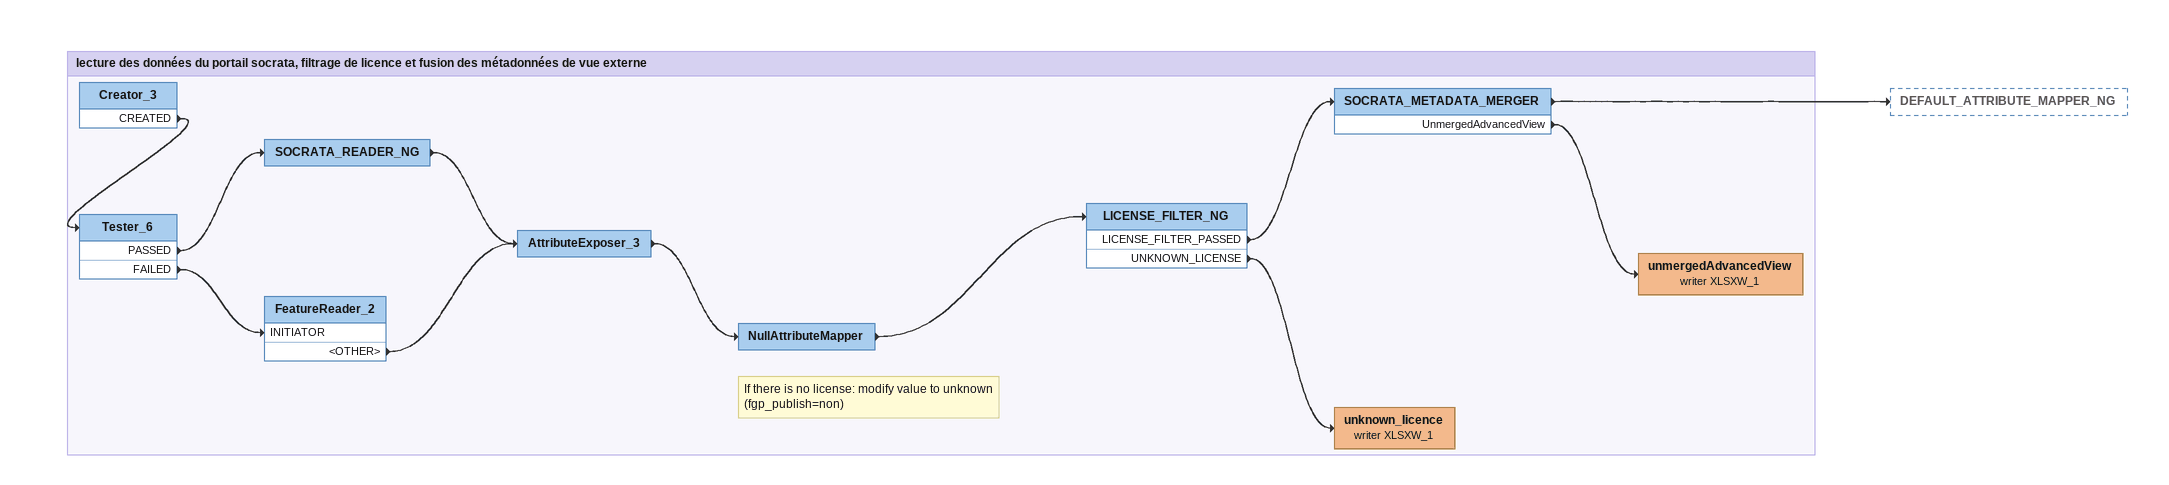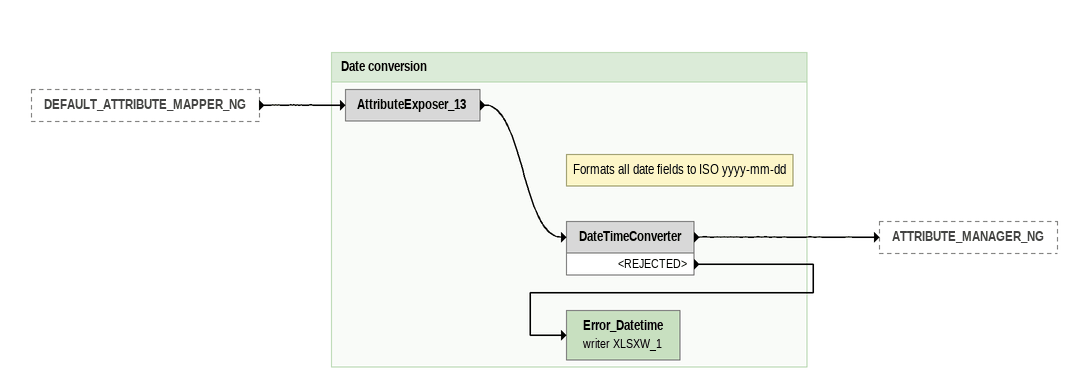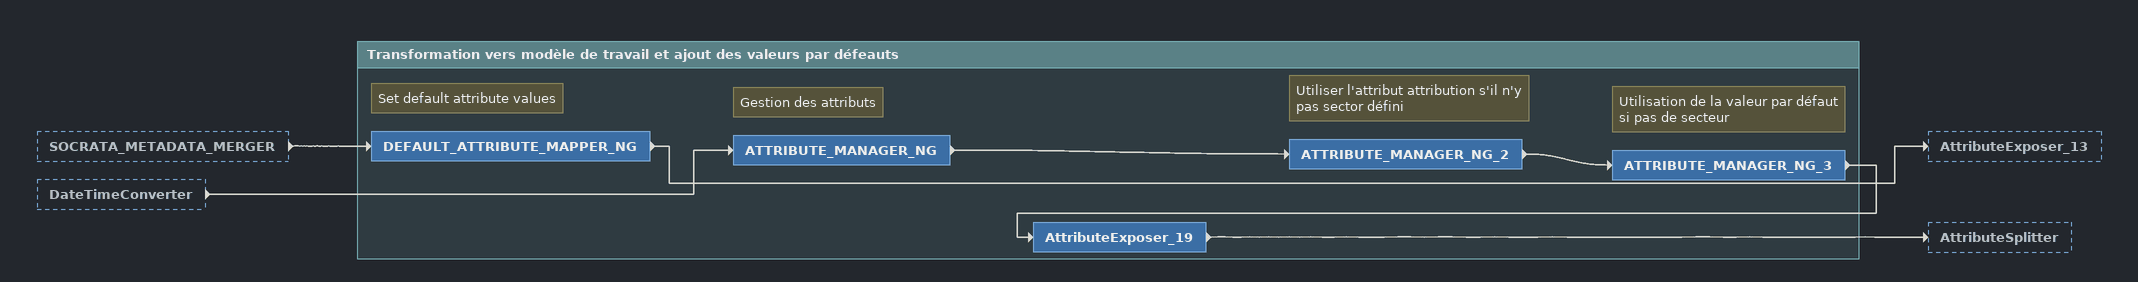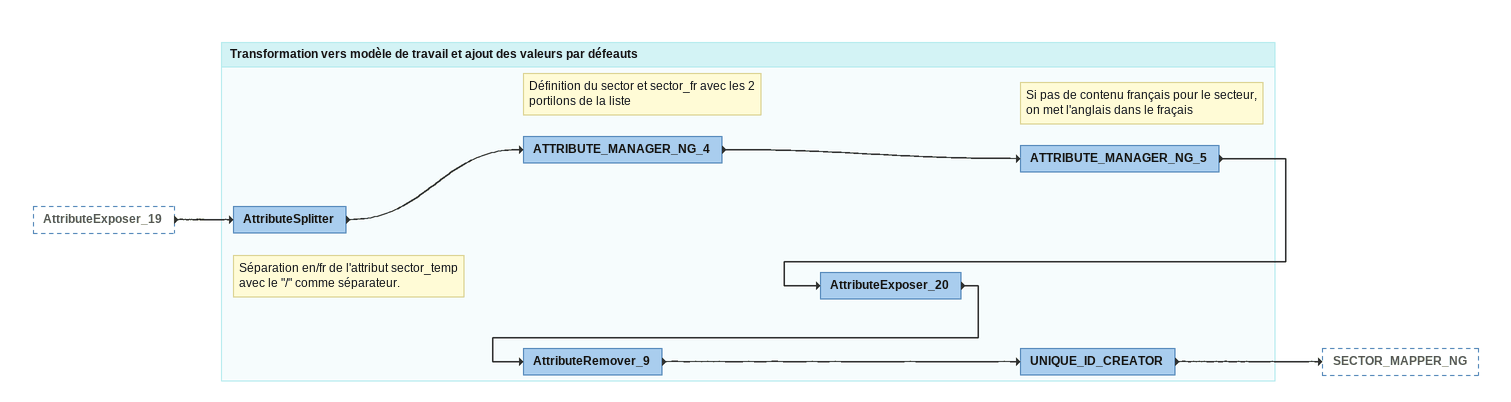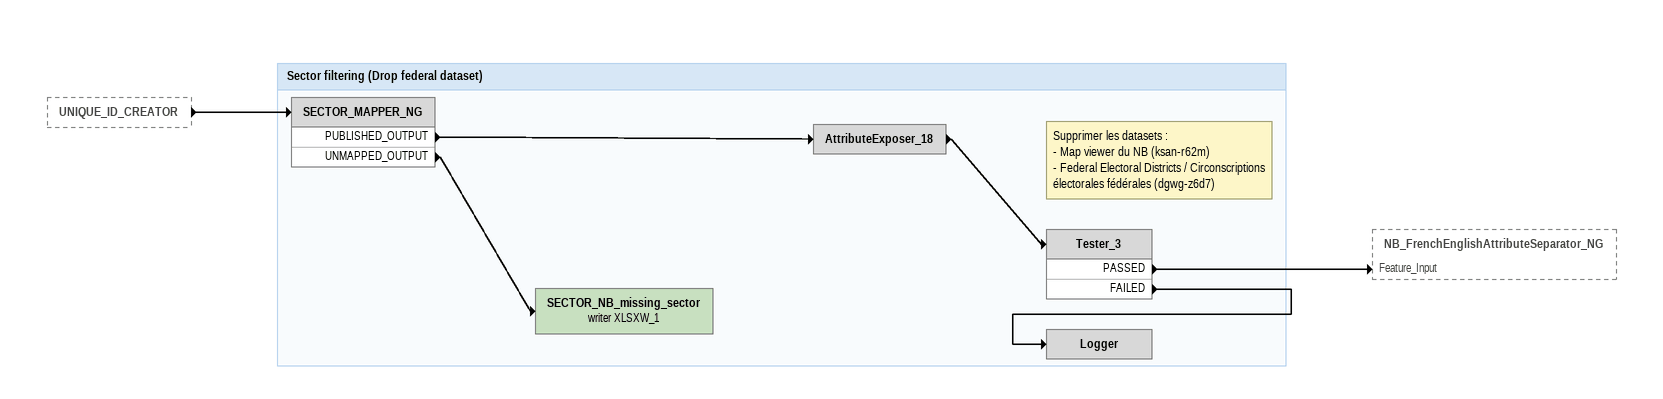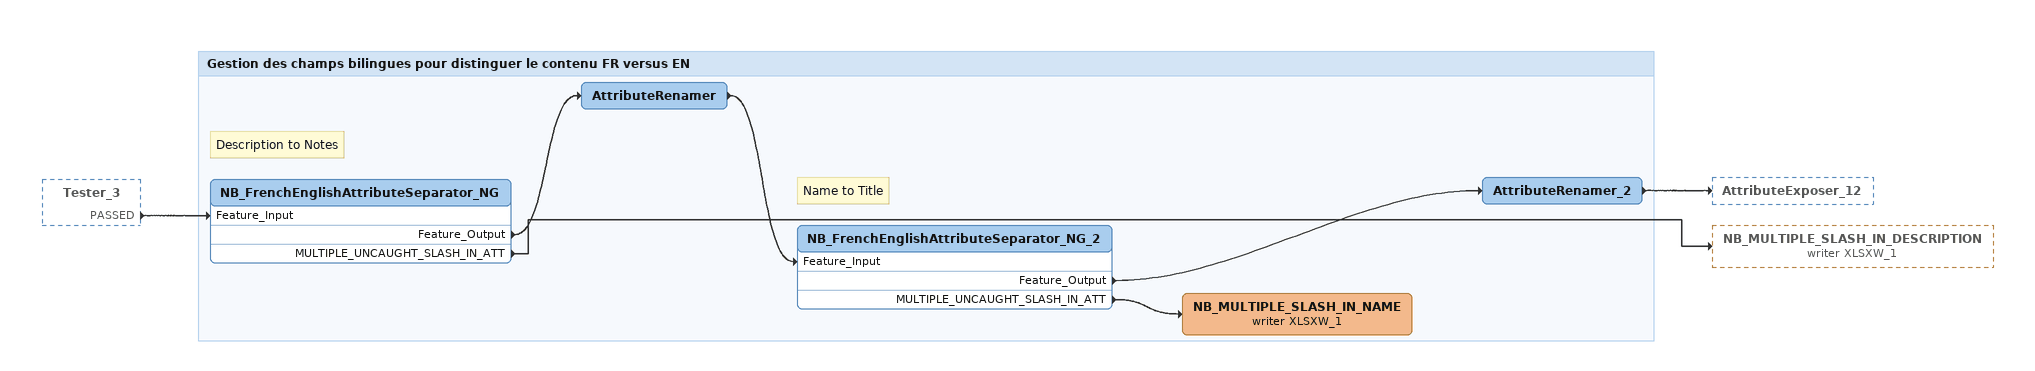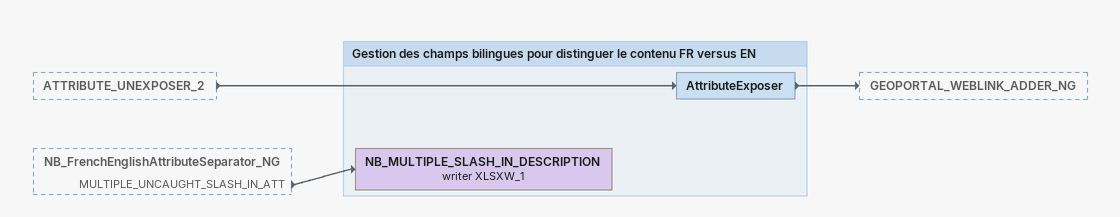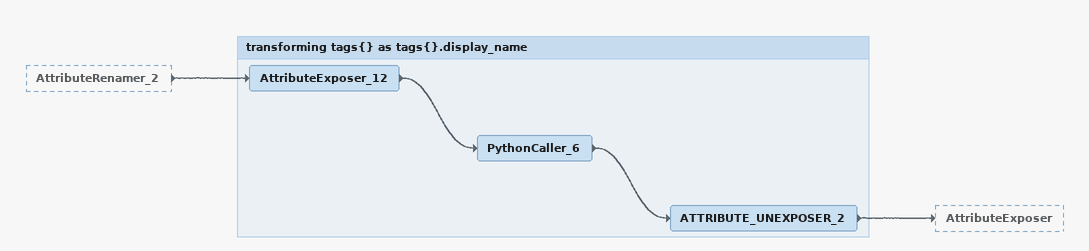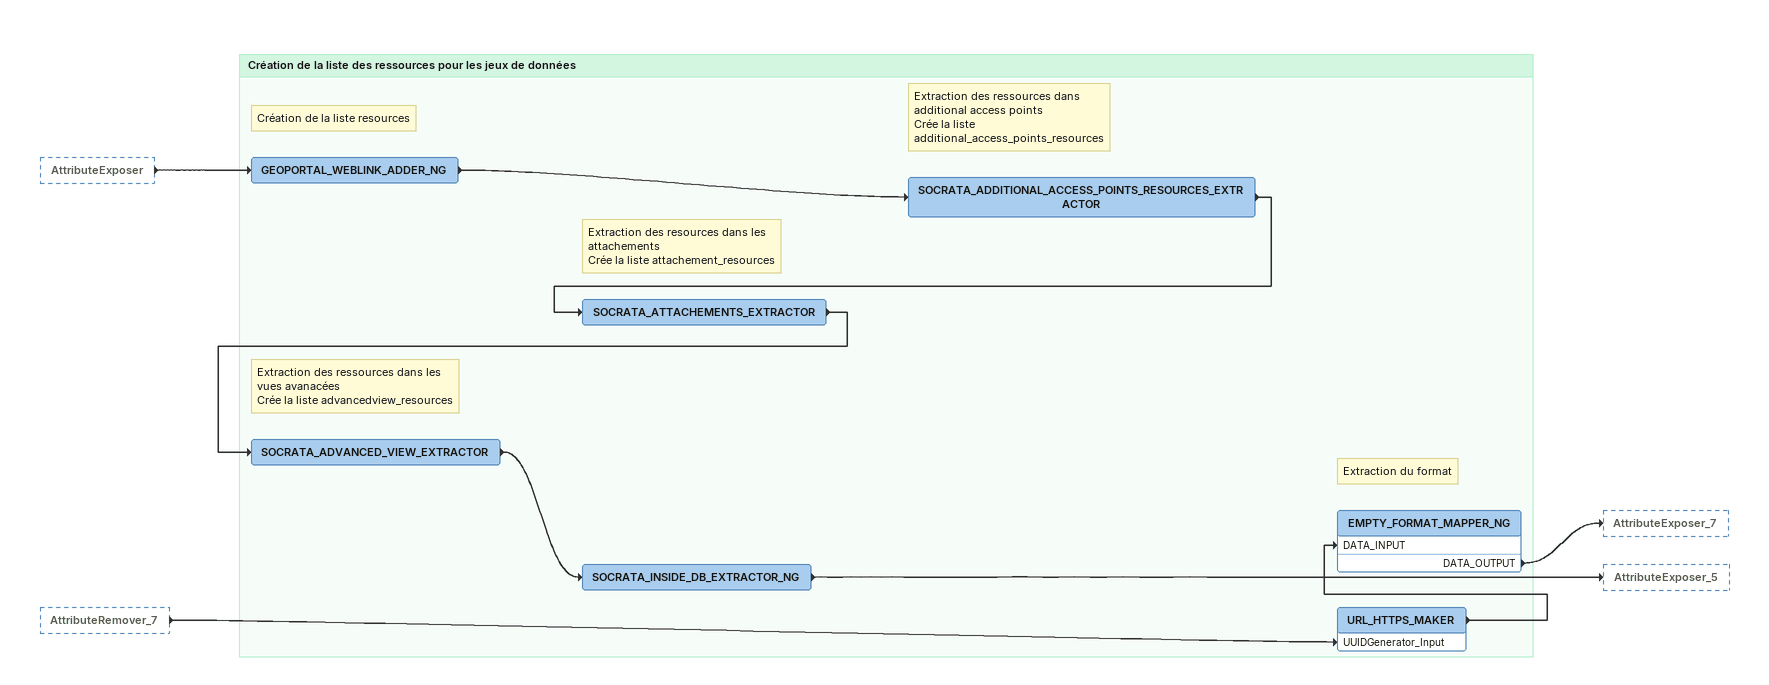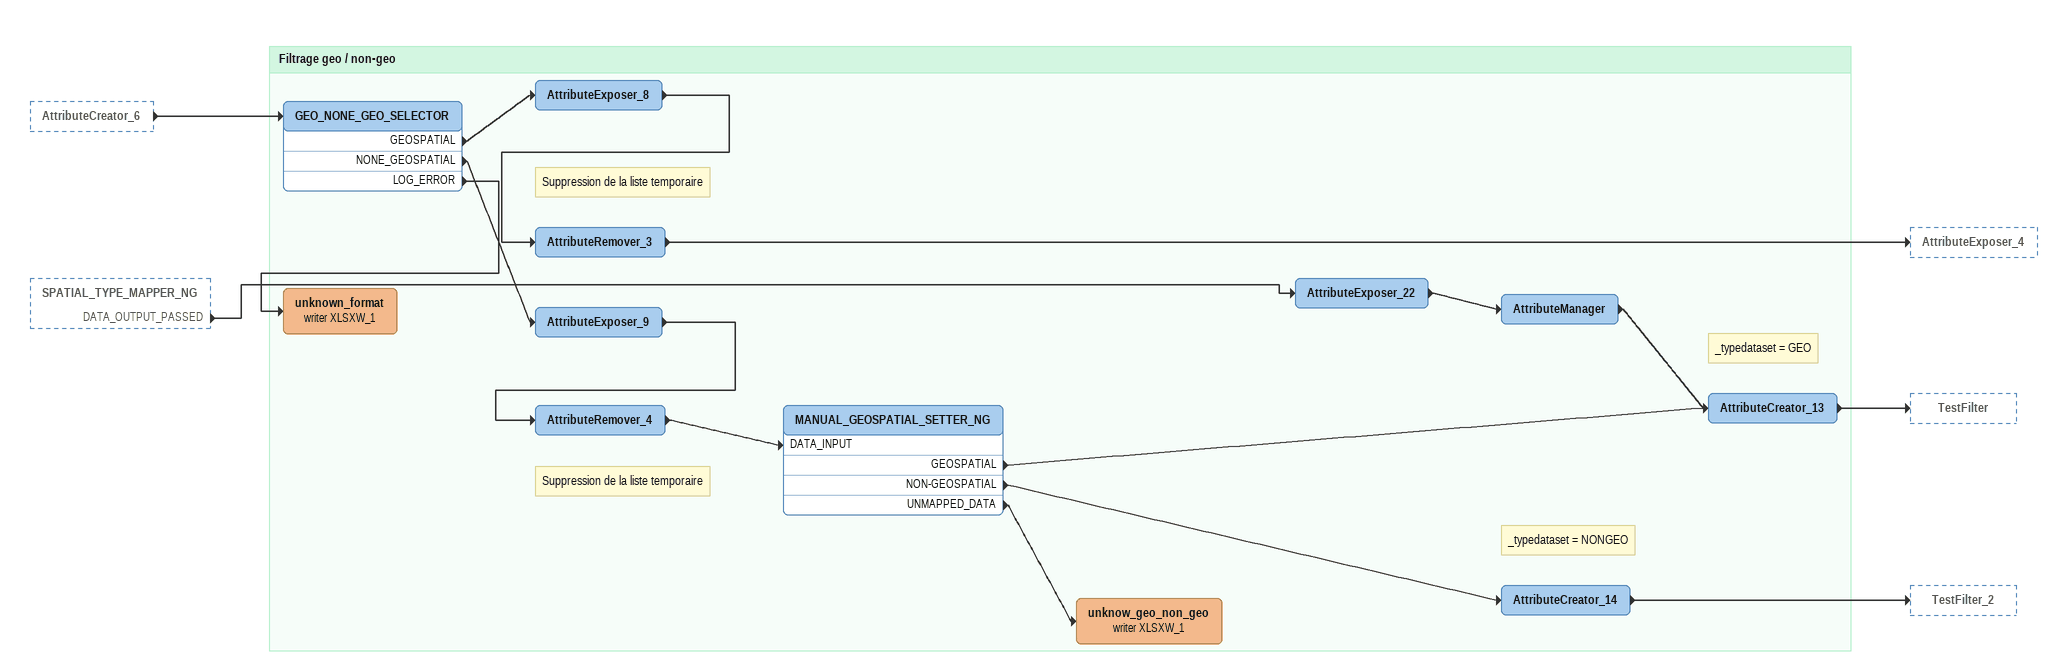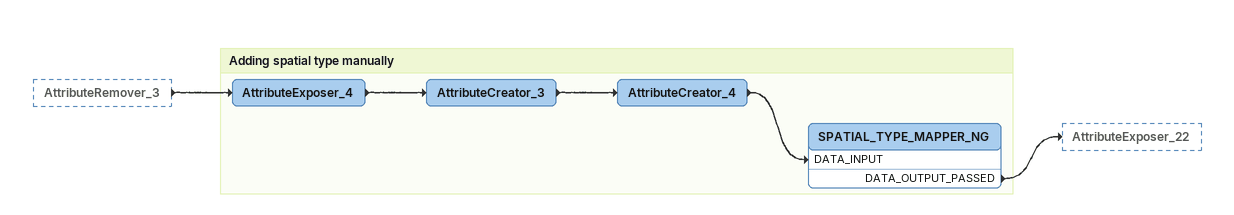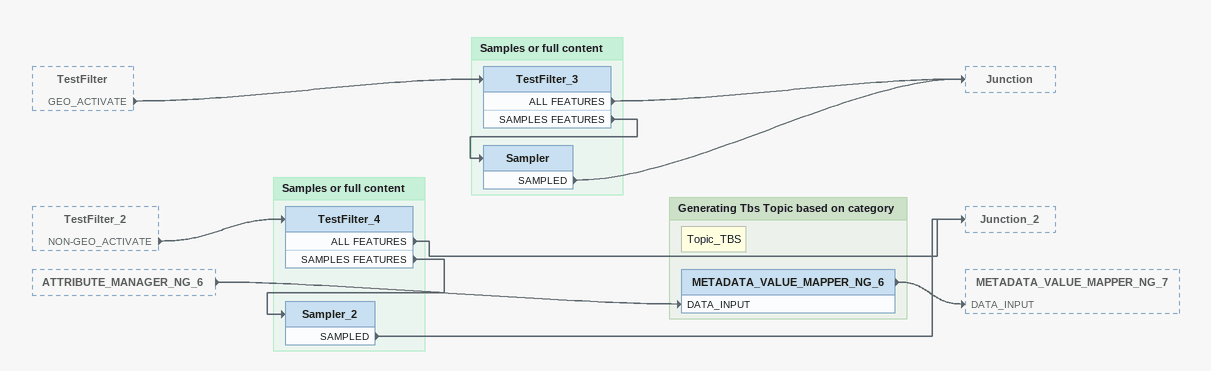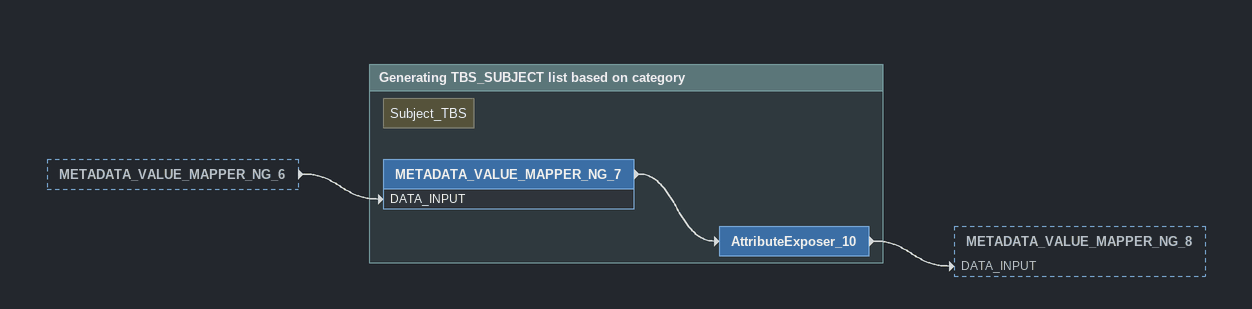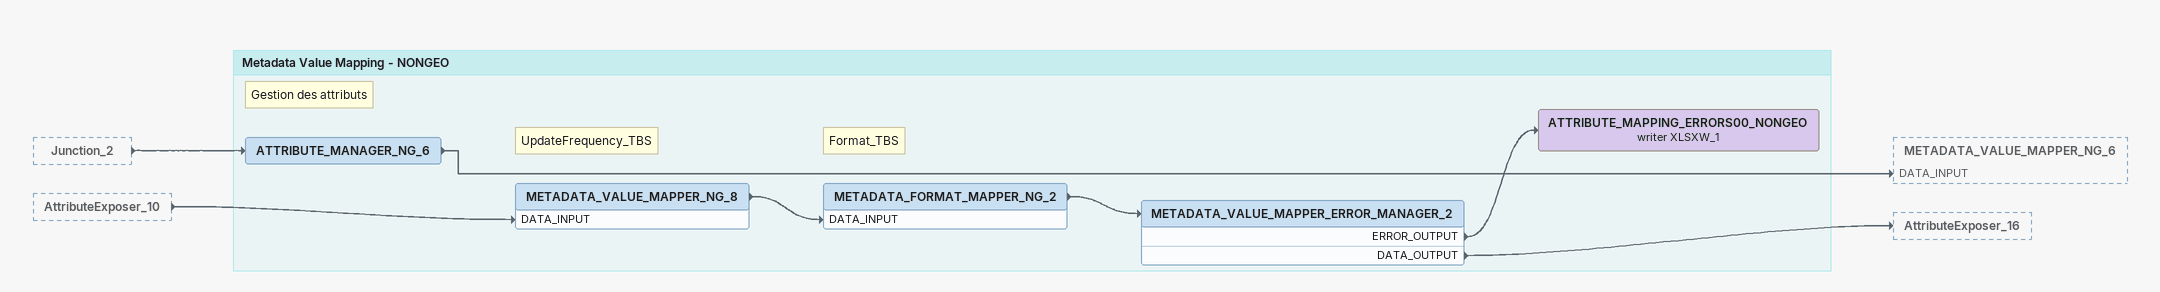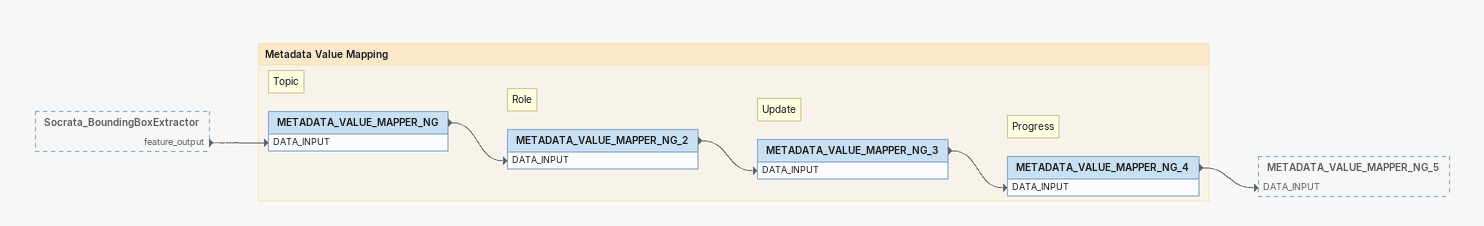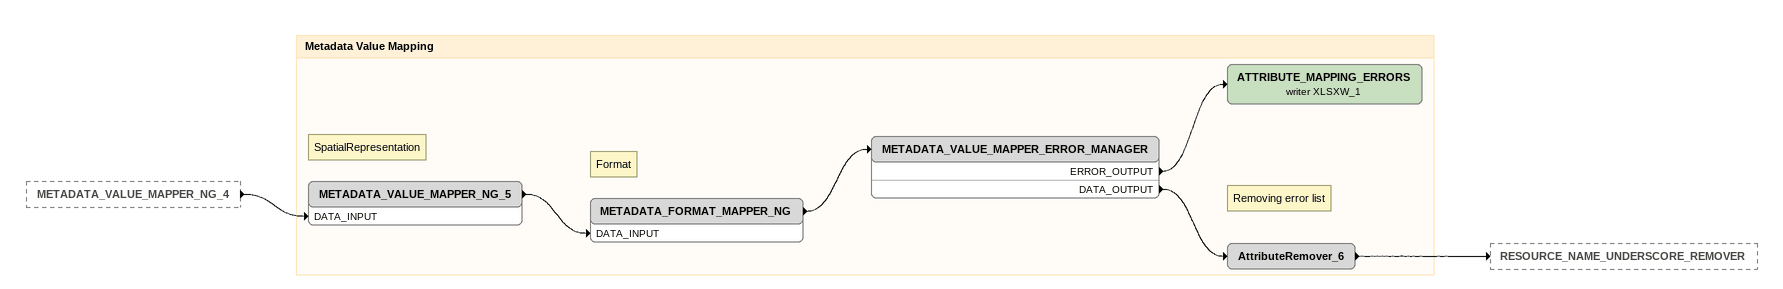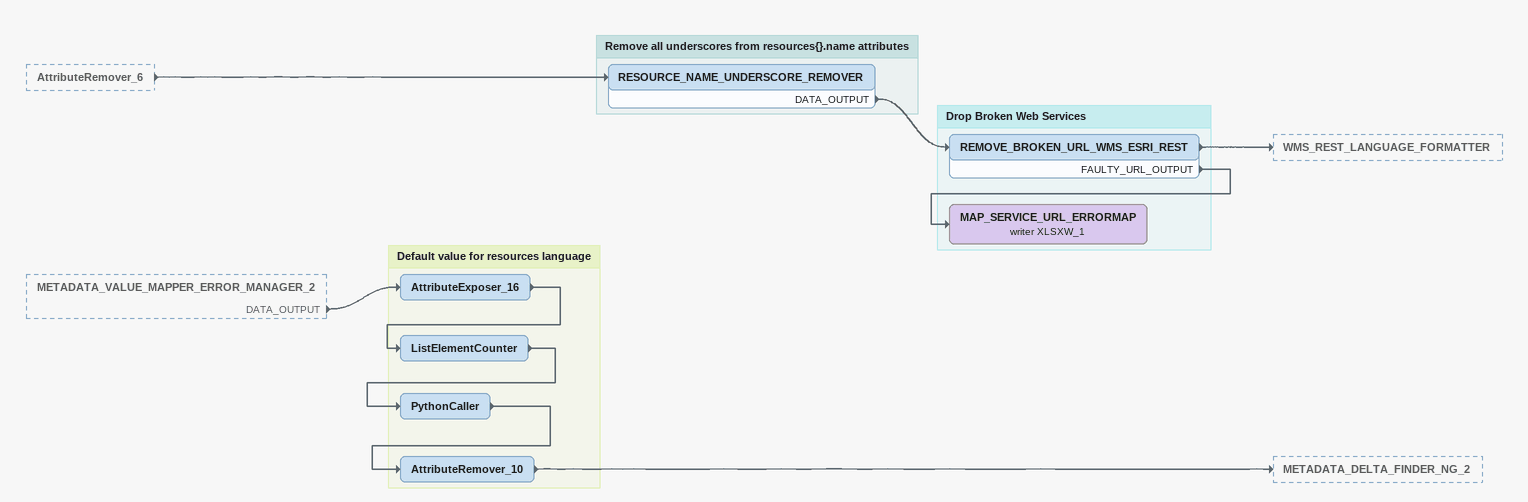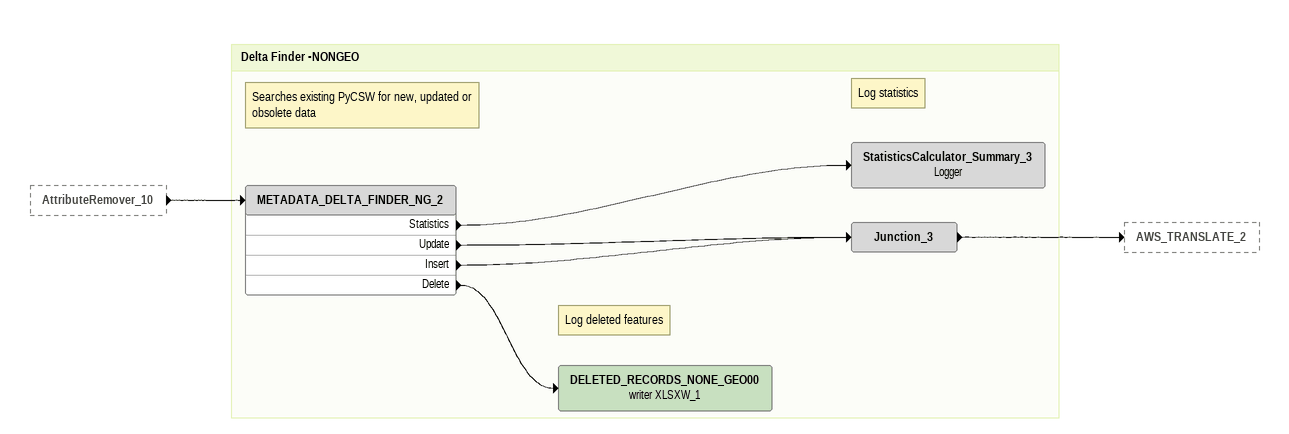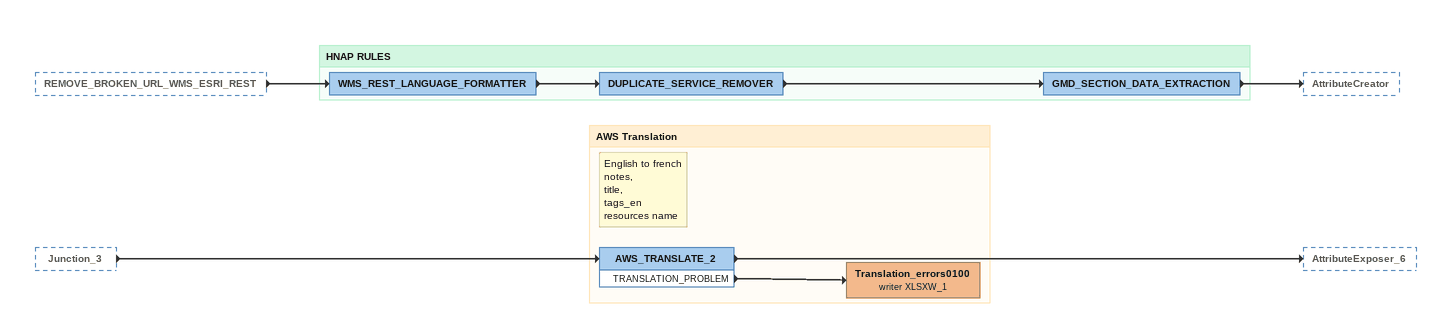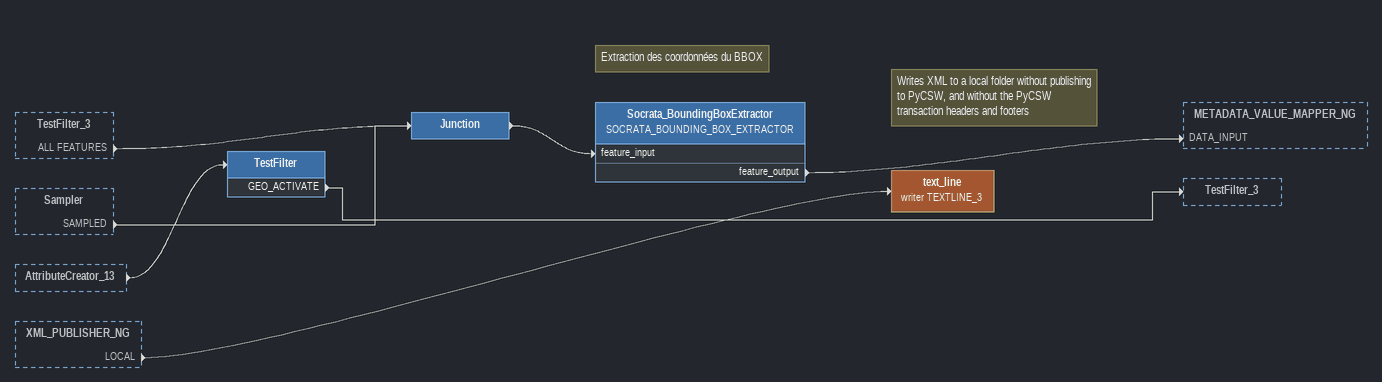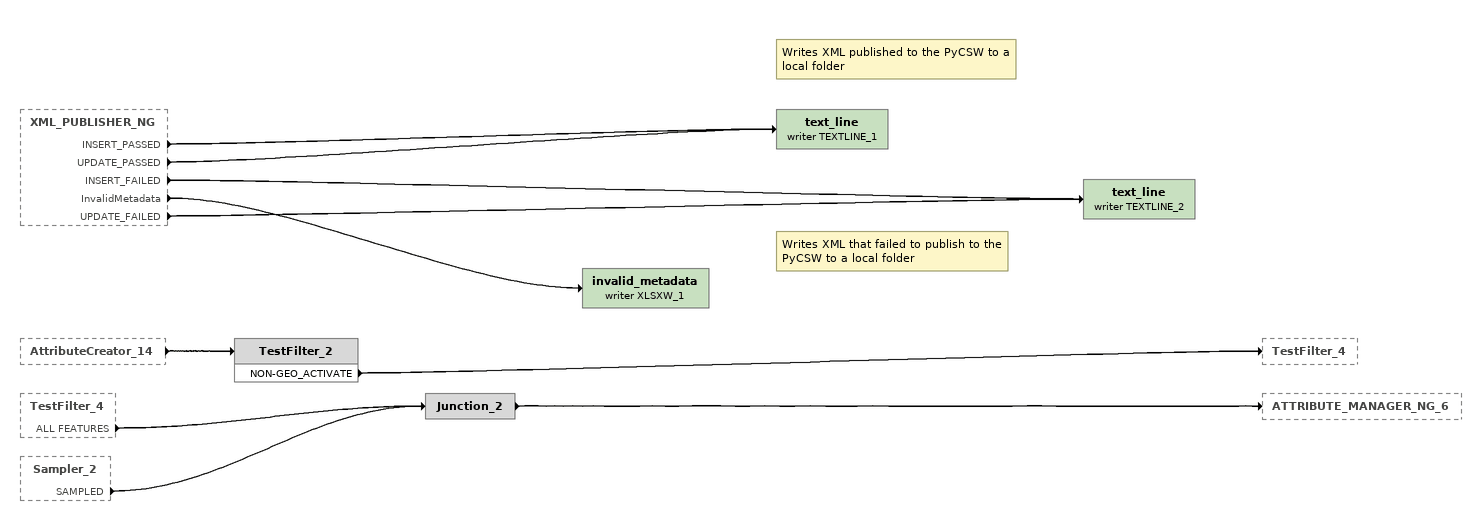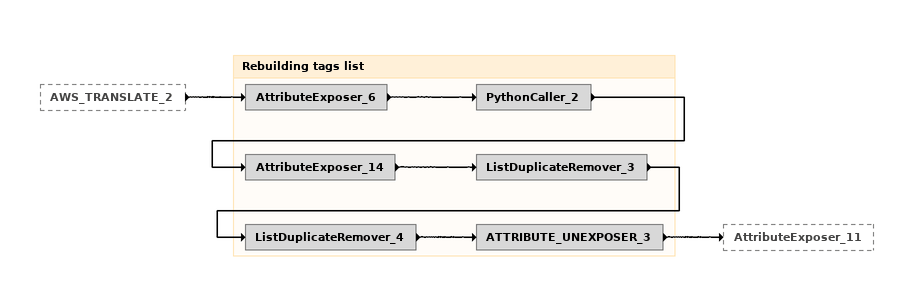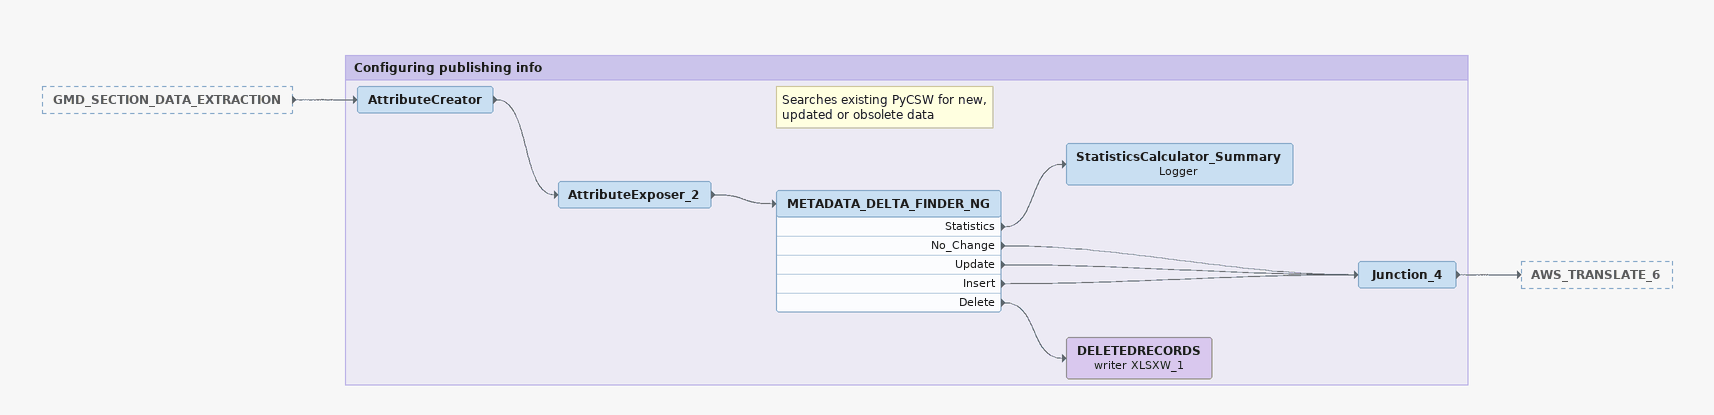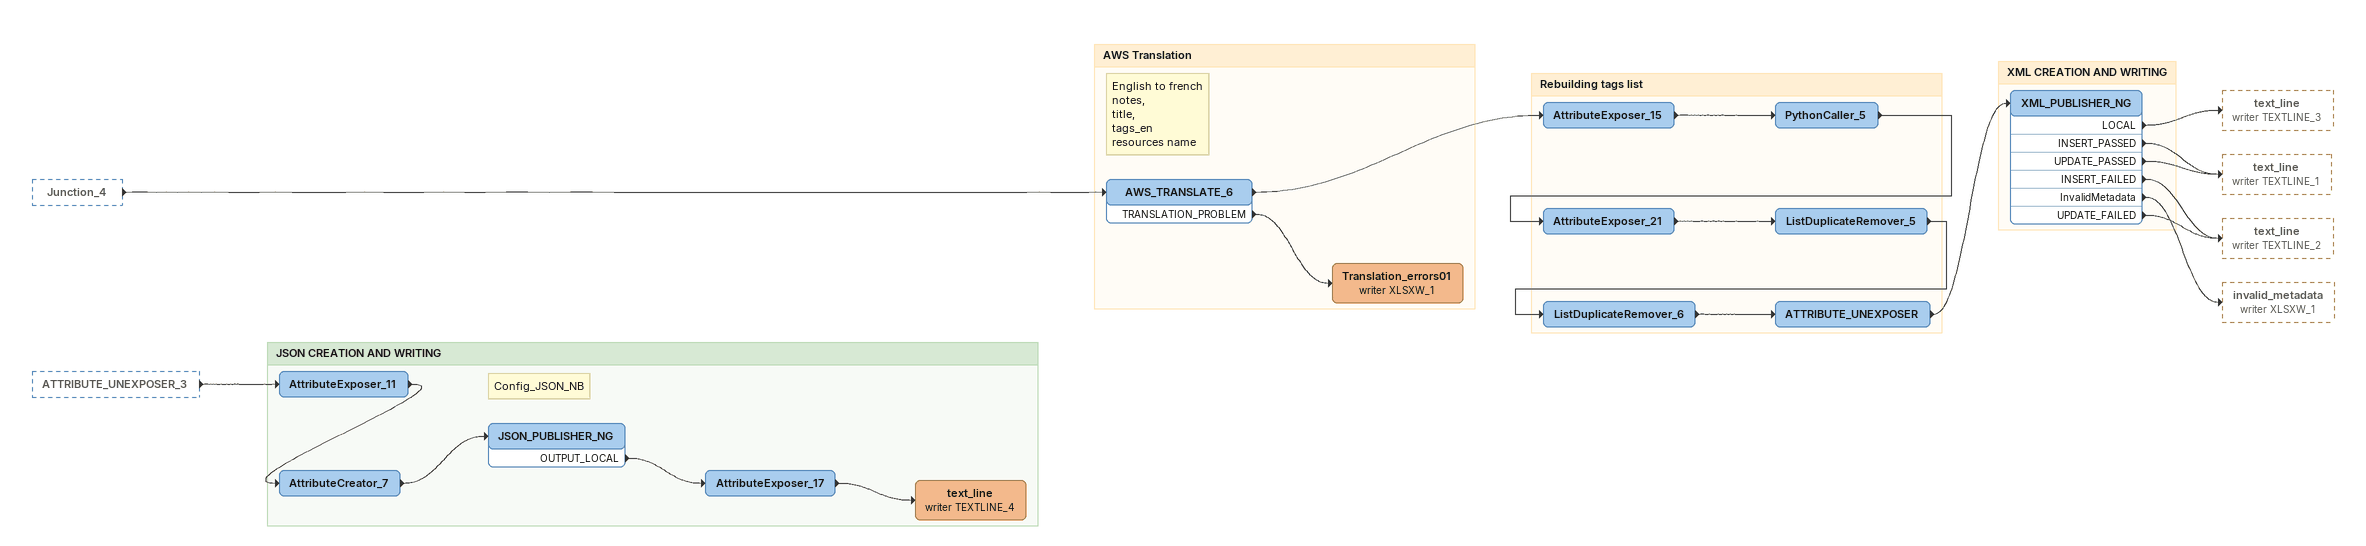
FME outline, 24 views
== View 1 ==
Bookmark: lecture des données du portail socrata, filtrage de licence et fusion des métadonnées de vue externe
Creator_3
    CREATED -> Tester_6
Tester_6
    PASSED -> SOCRATA_READER_NG
    FAILED -> FeatureReader_2 [INITIATOR]
SOCRATA_READER_NG
    -> AttributeExposer_3
FeatureReader_2
    <OTHER> -> AttributeExposer_3
AttributeExposer_3
    -> NullAttributeMapper
Note: If there is no license: modify value to unknown (fgp_publish=non)
NullAttributeMapper
    -> LICENSE_FILTER_NG
LICENSE_FILTER_NG
    LICENSE_FILTER_PASSED -> SOCRATA_METADATA_MERGER
    UNKNOWN_LICENSE -> unknown_licence (writer XLSXW_1)
SOCRATA_METADATA_MERGER
    -> DEFAULT_ATTRIBUTE_MAPPER_NG
    UnmergedAdvancedView -> unmergedAdvancedView (writer XLSXW_1)
unmergedAdvancedView (writer XLSXW_1)
unknown_licence (writer XLSXW_1)

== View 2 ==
DEFAULT_ATTRIBUTE_MAPPER_NG [outside]
    -> AttributeExposer_13

Bookmark: Date conversion
AttributeExposer_13
    -> DateTimeConverter
Note: Formats all date fields to ISO yyyy-mm-dd
DateTimeConverter
    -> ATTRIBUTE_MANAGER_NG
    <REJECTED> -> Error_Datetime (writer XLSXW_1)
Error_Datetime (writer XLSXW_1)

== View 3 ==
SOCRATA_METADATA_MERGER [outside]
    -> DEFAULT_ATTRIBUTE_MAPPER_NG
DateTimeConverter [outside]
    -> ATTRIBUTE_MANAGER_NG

Bookmark: Transformation vers modèle de travail et ajout des valeurs par défeauts
Note: Set default attribute values
DEFAULT_ATTRIBUTE_MAPPER_NG
    -> AttributeExposer_13
Note: Gestion des attributs
ATTRIBUTE_MANAGER_NG
    -> ATTRIBUTE_MANAGER_NG_2
Note: Utiliser l'attribut attribution s'il n'y pas sector défini
ATTRIBUTE_MANAGER_NG_2
    -> ATTRIBUTE_MANAGER_NG_3
Note: Utilisation de la valeur par défaut si pas de secteur
ATTRIBUTE_MANAGER_NG_3
    -> AttributeExposer_19
AttributeExposer_19
    -> AttributeSplitter

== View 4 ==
AttributeExposer_19 [outside]
    -> AttributeSplitter

Bookmark: Transformation vers modèle de travail et ajout des valeurs par défeauts
Note: Séparation en/fr de l'attribut sector_temp avec le "/" comme séparateur.
AttributeSplitter
    -> ATTRIBUTE_MANAGER_NG_4
Note: Définition du sector et sector_fr avec les 2 portilons de la liste
ATTRIBUTE_MANAGER_NG_4
    -> ATTRIBUTE_MANAGER_NG_5
Note: Si pas de contenu français pour le secteur, on met l'anglais dans le fraçais
ATTRIBUTE_MANAGER_NG_5
    -> AttributeExposer_20
AttributeExposer_20
    -> AttributeRemover_9
AttributeRemover_9
    -> UNIQUE_ID_CREATOR
UNIQUE_ID_CREATOR
    -> SECTOR_MAPPER_NG

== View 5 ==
UNIQUE_ID_CREATOR [outside]
    -> SECTOR_MAPPER_NG

Bookmark: Sector filtering (Drop federal dataset)
SECTOR_MAPPER_NG
    PUBLISHED_OUTPUT -> AttributeExposer_18
    UNMAPPED_OUTPUT -> SECTOR_NB_missing_sector (writer XLSXW_1)
AttributeExposer_18
    -> Tester_3
Note: Supprimer les datasets : / - Map viewer du NB (ksan-r62m) / - Federal Electoral Districts / Circonscriptions électorales fédérales (dgwg-z6d7)
Tester_3
    PASSED -> NB_FrenchEnglishAttributeSeparator_NG [Feature_Input]
    FAILED -> Logger
Logger
SECTOR_NB_missing_sector (writer XLSXW_1)

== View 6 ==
Tester_3 [outside]
    PASSED -> NB_FrenchEnglishAttributeSeparator_NG [Feature_Input]

Bookmark: Gestion des champs bilingues pour distinguer le contenu FR versus EN
Note: Description to Notes
NB_FrenchEnglishAttributeSeparator_NG
    Feature_Output -> AttributeRenamer
    MULTIPLE_UNCAUGHT_SLASH_IN_ATT -> NB_MULTIPLE_SLASH_IN_DESCRIPTION (writer XLSXW_1)
AttributeRenamer
    -> NB_FrenchEnglishAttributeSeparator_NG_2 [Feature_Input]
Note: Name to Title
NB_FrenchEnglishAttributeSeparator_NG_2
    Feature_Output -> AttributeRenamer_2
    MULTIPLE_UNCAUGHT_SLASH_IN_ATT -> NB_MULTIPLE_SLASH_IN_NAME (writer XLSXW_1)
AttributeRenamer_2
    -> AttributeExposer_12
NB_MULTIPLE_SLASH_IN_NAME (writer XLSXW_1)

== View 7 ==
ATTRIBUTE_UNEXPOSER_2 [outside]
    -> AttributeExposer
NB_FrenchEnglishAttributeSeparator_NG [outside]
    MULTIPLE_UNCAUGHT_SLASH_IN_ATT -> NB_MULTIPLE_SLASH_IN_DESCRIPTION (writer XLSXW_1)

Bookmark: Gestion des champs bilingues pour distinguer le contenu FR versus EN
AttributeExposer
    -> GEOPORTAL_WEBLINK_ADDER_NG
NB_MULTIPLE_SLASH_IN_DESCRIPTION (writer XLSXW_1)

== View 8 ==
AttributeRenamer_2 [outside]
    -> AttributeExposer_12

Bookmark: transforming tags{} as tags{}.display_name
AttributeExposer_12
    -> PythonCaller_6
PythonCaller_6
    -> ATTRIBUTE_UNEXPOSER_2
ATTRIBUTE_UNEXPOSER_2
    -> AttributeExposer

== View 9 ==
AttributeExposer [outside]
    -> GEOPORTAL_WEBLINK_ADDER_NG
AttributeRemover_7 [outside]
    -> URL_HTTPS_MAKER [UUIDGenerator_Input]

Bookmark: Création de la liste des ressources pour les jeux de données
Note: Création de la liste resources
GEOPORTAL_WEBLINK_ADDER_NG
    -> SOCRATA_ADDITIONAL_ACCESS_POINTS_RESOURCES_EXTRACTOR
Note: Extraction des ressources dans additional access points / Crée la liste / additional_access_points_resources
SOCRATA_ADDITIONAL_ACCESS_POINTS_RESOURCES_EXTRACTOR
    -> SOCRATA_ATTACHEMENTS_EXTRACTOR
Note: Extraction des resources dans les attachements / Crée la liste attachement_resources
SOCRATA_ATTACHEMENTS_EXTRACTOR
    -> SOCRATA_ADVANCED_VIEW_EXTRACTOR
Note: Extraction des ressources dans les vues avanacées / Crée la liste advancedview_resources
SOCRATA_ADVANCED_VIEW_EXTRACTOR
    -> SOCRATA_INSIDE_DB_EXTRACTOR_NG
SOCRATA_INSIDE_DB_EXTRACTOR_NG
    -> AttributeExposer_5
URL_HTTPS_MAKER
    -> EMPTY_FORMAT_MAPPER_NG [DATA_INPUT]
Note: Extraction du format
EMPTY_FORMAT_MAPPER_NG
    DATA_OUTPUT -> AttributeExposer_7

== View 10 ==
AttributeCreator_6 [outside]
    -> GEO_NONE_GEO_SELECTOR
SPATIAL_TYPE_MAPPER_NG [outside]
    DATA_OUTPUT_PASSED -> AttributeExposer_22

Bookmark: Filtrage geo / non-geo
GEO_NONE_GEO_SELECTOR
    GEOSPATIAL -> AttributeExposer_8
    NONE_GEOSPATIAL -> AttributeExposer_9
    LOG_ERROR -> unknown_format (writer XLSXW_1)
AttributeExposer_8
    -> AttributeRemover_3
Note: Suppression de la liste temporaire
AttributeRemover_3
    -> AttributeExposer_4
AttributeExposer_22
    -> AttributeManager
AttributeManager
    -> AttributeCreator_13
unknown_format (writer XLSXW_1)
AttributeExposer_9
    -> AttributeRemover_4
Note: Suppression de la liste temporaire
AttributeRemover_4
    -> MANUAL_GEOSPATIAL_SETTER_NG [DATA_INPUT]
MANUAL_GEOSPATIAL_SETTER_NG
    GEOSPATIAL -> AttributeCreator_13
    NON-GEOSPATIAL -> AttributeCreator_14
    UNMAPPED_DATA -> unknow_geo_non_geo (writer XLSXW_1)
Note: _typedataset = GEO
AttributeCreator_13
    -> TestFilter
Note: _typedataset = NONGEO
AttributeCreator_14
    -> TestFilter_2
unknow_geo_non_geo (writer XLSXW_1)

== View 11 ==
AttributeRemover_3 [outside]
    -> AttributeExposer_4

Bookmark: Adding spatial type manually
AttributeExposer_4
    -> AttributeCreator_3
AttributeCreator_3
    -> AttributeCreator_4
AttributeCreator_4
    -> SPATIAL_TYPE_MAPPER_NG [DATA_INPUT]
SPATIAL_TYPE_MAPPER_NG
    DATA_OUTPUT_PASSED -> AttributeExposer_22

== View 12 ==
TestFilter [outside]
    GEO_ACTIVATE -> TestFilter_3
TestFilter_2 [outside]
    NON-GEO_ACTIVATE -> TestFilter_4
ATTRIBUTE_MANAGER_NG_6 [outside]
    -> METADATA_VALUE_MAPPER_NG_6 [DATA_INPUT]

Bookmark: Samples or full content
TestFilter_3
    ALL FEATURES -> Junction
    SAMPLES FEATURES -> Sampler
Sampler
    SAMPLED -> Junction

Bookmark: Samples or full content
TestFilter_4
    ALL FEATURES -> Junction_2
    SAMPLES FEATURES -> Sampler_2
Sampler_2
    SAMPLED -> Junction_2

Bookmark: Generating Tbs Topic based on category
Note: Topic_TBS
METADATA_VALUE_MAPPER_NG_6
    -> METADATA_VALUE_MAPPER_NG_7 [DATA_INPUT]

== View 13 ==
METADATA_VALUE_MAPPER_NG_6 [outside]
    -> METADATA_VALUE_MAPPER_NG_7 [DATA_INPUT]

Bookmark: Generating TBS_SUBJECT list based on category
Note: Subject_TBS
METADATA_VALUE_MAPPER_NG_7
    -> AttributeExposer_10
AttributeExposer_10
    -> METADATA_VALUE_MAPPER_NG_8 [DATA_INPUT]

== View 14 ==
Junction_2 [outside]
    -> ATTRIBUTE_MANAGER_NG_6
AttributeExposer_10 [outside]
    -> METADATA_VALUE_MAPPER_NG_8 [DATA_INPUT]

Bookmark: Metadata Value Mapping - NONGEO
Note: Gestion des attributs
ATTRIBUTE_MANAGER_NG_6
    -> METADATA_VALUE_MAPPER_NG_6 [DATA_INPUT]
Note: UpdateFrequency_TBS
METADATA_VALUE_MAPPER_NG_8
    -> METADATA_FORMAT_MAPPER_NG_2 [DATA_INPUT]
Note: Format_TBS
METADATA_FORMAT_MAPPER_NG_2
    -> METADATA_VALUE_MAPPER_ERROR_MANAGER_2
METADATA_VALUE_MAPPER_ERROR_MANAGER_2
    ERROR_OUTPUT -> ATTRIBUTE_MAPPING_ERRORS00_NONGEO (writer XLSXW_1)
    DATA_OUTPUT -> AttributeExposer_16
ATTRIBUTE_MAPPING_ERRORS00_NONGEO (writer XLSXW_1)

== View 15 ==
Socrata_BoundingBoxExtractor [outside]
    feature_output -> METADATA_VALUE_MAPPER_NG [DATA_INPUT]

Bookmark: Metadata Value Mapping
Note: Topic
METADATA_VALUE_MAPPER_NG
    -> METADATA_VALUE_MAPPER_NG_2 [DATA_INPUT]
Note: Role
METADATA_VALUE_MAPPER_NG_2
    -> METADATA_VALUE_MAPPER_NG_3 [DATA_INPUT]
Note: Update
METADATA_VALUE_MAPPER_NG_3
    -> METADATA_VALUE_MAPPER_NG_4 [DATA_INPUT]
Note: Progress
METADATA_VALUE_MAPPER_NG_4
    -> METADATA_VALUE_MAPPER_NG_5 [DATA_INPUT]

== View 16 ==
METADATA_VALUE_MAPPER_NG_4 [outside]
    -> METADATA_VALUE_MAPPER_NG_5 [DATA_INPUT]

Bookmark: Metadata Value Mapping
Note: SpatialRepresentation
METADATA_VALUE_MAPPER_NG_5
    -> METADATA_FORMAT_MAPPER_NG [DATA_INPUT]
Note: Format
METADATA_FORMAT_MAPPER_NG
    -> METADATA_VALUE_MAPPER_ERROR_MANAGER
METADATA_VALUE_MAPPER_ERROR_MANAGER
    ERROR_OUTPUT -> ATTRIBUTE_MAPPING_ERRORS (writer XLSXW_1)
    DATA_OUTPUT -> AttributeRemover_6
ATTRIBUTE_MAPPING_ERRORS (writer XLSXW_1)
Note: Removing error list
AttributeRemover_6
    -> RESOURCE_NAME_UNDERSCORE_REMOVER

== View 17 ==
AttributeRemover_6 [outside]
    -> RESOURCE_NAME_UNDERSCORE_REMOVER
METADATA_VALUE_MAPPER_ERROR_MANAGER_2 [outside]
    DATA_OUTPUT -> AttributeExposer_16

Bookmark: Remove all underscores from resources{}.name attributes
RESOURCE_NAME_UNDERSCORE_REMOVER
    DATA_OUTPUT -> REMOVE_BROKEN_URL_WMS_ESRI_REST

Bookmark: Drop Broken Web Services
REMOVE_BROKEN_URL_WMS_ESRI_REST
    -> WMS_REST_LANGUAGE_FORMATTER
    FAULTY_URL_OUTPUT -> MAP_SERVICE_URL_ERRORMAP (writer XLSXW_1)
MAP_SERVICE_URL_ERRORMAP (writer XLSXW_1)

Bookmark: Default value for resources language
AttributeExposer_16
    -> ListElementCounter
ListElementCounter
    -> PythonCaller
PythonCaller
    -> AttributeRemover_10
AttributeRemover_10
    -> METADATA_DELTA_FINDER_NG_2

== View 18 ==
AttributeRemover_10 [outside]
    -> METADATA_DELTA_FINDER_NG_2

Bookmark: Delta Finder -NONGEO
Note: Searches existing PyCSW for new, updated or obsolete data
METADATA_DELTA_FINDER_NG_2
    Statistics -> StatisticsCalculator_Summary_3
    Update -> Junction_3
    Insert -> Junction_3
    Delete -> DELETED_RECORDS_NONE_GEO00 (writer XLSXW_1)
Note: Log statistics
StatisticsCalculator_Summary_3: Logger
Junction_3
    -> AWS_TRANSLATE_2
Note: Log deleted features
DELETED_RECORDS_NONE_GEO00 (writer XLSXW_1)

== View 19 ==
REMOVE_BROKEN_URL_WMS_ESRI_REST [outside]
    -> WMS_REST_LANGUAGE_FORMATTER
Junction_3 [outside]
    -> AWS_TRANSLATE_2

Bookmark: HNAP RULES
WMS_REST_LANGUAGE_FORMATTER
    -> DUPLICATE_SERVICE_REMOVER
DUPLICATE_SERVICE_REMOVER
    -> GMD_SECTION_DATA_EXTRACTION
GMD_SECTION_DATA_EXTRACTION
    -> AttributeCreator

Bookmark: AWS Translation
Note: English to french / notes, / title, / tags_en / resources name
AWS_TRANSLATE_2
    -> AttributeExposer_6
    TRANSLATION_PROBLEM -> Translation_errors0100 (writer XLSXW_1)
Translation_errors0100 (writer XLSXW_1)

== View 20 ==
TestFilter_3 [outside]
    ALL FEATURES -> Junction
Sampler [outside]
    SAMPLED -> Junction
AttributeCreator_13 [outside]
    -> TestFilter
XML_PUBLISHER_NG [outside]
    LOCAL -> text_line (writer TEXTLINE_3)
TestFilter
    GEO_ACTIVATE -> TestFilter_3
Junction
    -> Socrata_BoundingBoxExtractor [feature_input]
Note: Extraction des coordonnées du BBOX
Socrata_BoundingBoxExtractor: SOCRATA_BOUNDING_BOX_EXTRACTOR
    feature_output -> METADATA_VALUE_MAPPER_NG [DATA_INPUT]
Note: Writes XML to a local folder without publishing to PyCSW, and without the PyCSW transaction headers and footers
text_line (writer TEXTLINE_3)

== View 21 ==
XML_PUBLISHER_NG [outside]
    INSERT_PASSED -> text_line (writer TEXTLINE_1)
    UPDATE_PASSED -> text_line (writer TEXTLINE_1)
    INSERT_FAILED -> text_line (writer TEXTLINE_2)
    InvalidMetadata -> invalid_metadata (writer XLSXW_1)
    UPDATE_FAILED -> text_line (writer TEXTLINE_2)
AttributeCreator_14 [outside]
    -> TestFilter_2
TestFilter_4 [outside]
    ALL FEATURES -> Junction_2
Sampler_2 [outside]
    SAMPLED -> Junction_2
Note: Writes XML published to the PyCSW to a local folder
text_line (writer TEXTLINE_1)
Note: Writes XML that failed to publish to the PyCSW to a local folder
text_line (writer TEXTLINE_2)
invalid_metadata (writer XLSXW_1)
TestFilter_2
    NON-GEO_ACTIVATE -> TestFilter_4
Junction_2
    -> ATTRIBUTE_MANAGER_NG_6

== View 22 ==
AWS_TRANSLATE_2 [outside]
    -> AttributeExposer_6

Bookmark: Rebuilding tags list
AttributeExposer_6
    -> PythonCaller_2
PythonCaller_2
    -> AttributeExposer_14
AttributeExposer_14
    -> ListDuplicateRemover_3
ListDuplicateRemover_3
    -> ListDuplicateRemover_4
ListDuplicateRemover_4
    -> ATTRIBUTE_UNEXPOSER_3
ATTRIBUTE_UNEXPOSER_3
    -> AttributeExposer_11

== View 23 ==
GMD_SECTION_DATA_EXTRACTION [outside]
    -> AttributeCreator

Bookmark: Configuring publishing info
AttributeCreator
    -> AttributeExposer_2
AttributeExposer_2
    -> METADATA_DELTA_FINDER_NG
Note: Searches existing PyCSW for new, updated or obsolete data
METADATA_DELTA_FINDER_NG
    Statistics -> StatisticsCalculator_Summary
    No_Change -> Junction_4
    Update -> Junction_4
    Insert -> Junction_4
    Delete -> DELETEDRECORDS (writer XLSXW_1)
StatisticsCalculator_Summary: Logger
Junction_4
    -> AWS_TRANSLATE_6
DELETEDRECORDS (writer XLSXW_1)

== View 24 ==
Junction_4 [outside]
    -> AWS_TRANSLATE_6
ATTRIBUTE_UNEXPOSER_3 [outside]
    -> AttributeExposer_11

Bookmark: AWS Translation
Note: English to french / notes, / title, / tags_en / resources name
AWS_TRANSLATE_6
    -> AttributeExposer_15
    TRANSLATION_PROBLEM -> Translation_errors01 (writer XLSXW_1)
Translation_errors01 (writer XLSXW_1)

Bookmark: Rebuilding tags list
AttributeExposer_15
    -> PythonCaller_5
PythonCaller_5
    -> AttributeExposer_21
AttributeExposer_21
    -> ListDuplicateRemover_5
ListDuplicateRemover_5
    -> ListDuplicateRemover_6
ListDuplicateRemover_6
    -> ATTRIBUTE_UNEXPOSER
ATTRIBUTE_UNEXPOSER
    -> XML_PUBLISHER_NG

Bookmark: XML CREATION AND WRITING
XML_PUBLISHER_NG
    LOCAL -> text_line (writer TEXTLINE_3)
    INSERT_PASSED -> text_line (writer TEXTLINE_1)
    UPDATE_PASSED -> text_line (writer TEXTLINE_1)
    INSERT_FAILED -> text_line (writer TEXTLINE_2)
    InvalidMetadata -> invalid_metadata (writer XLSXW_1)
    UPDATE_FAILED -> text_line (writer TEXTLINE_2)

Bookmark: JSON CREATION AND WRITING
AttributeExposer_11
    -> AttributeCreator_7
AttributeCreator_7
    -> JSON_PUBLISHER_NG
Note: Config_JSON_NB
JSON_PUBLISHER_NG
    OUTPUT_LOCAL -> AttributeExposer_17
AttributeExposer_17
    -> text_line (writer TEXTLINE_4)
text_line (writer TEXTLINE_4)
